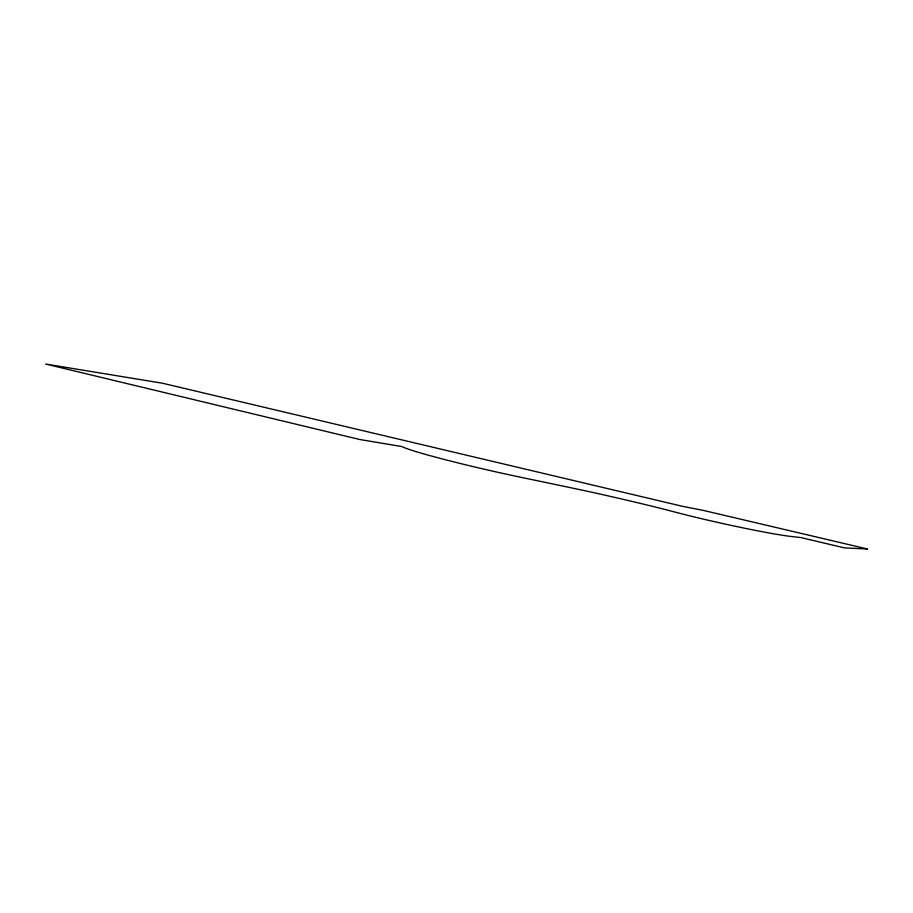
<?xml version="1.0" encoding="UTF-8"?>
<svg xmlns="http://www.w3.org/2000/svg" width="913" height="913" viewBox="0 0 913 913"><rect width="100%" height="100%" fill="white"/><g stroke="black" fill="none" stroke-linecap="round" stroke-linejoin="round"><path stroke-width="1.37" d="M867.35 548.964L844.571 547.914L800.941 537.574L791.651 536.524A74.478 3.538 12.4 0 1 675.186 512.113A158.36 8.708 12.1 0 0 583.259 490.384A1588.278 199.319 13.5 0 0 528.125 478.811A97.794 4.485 11.9 0 1 467.924 465.356A157.173 6.939 12 0 1 401.846 446.548L359.676 439.495L45.65 364.036L162.548 383.243L682.137 506.236L703.603 510.47L867.35 548.964"/></g></svg>
